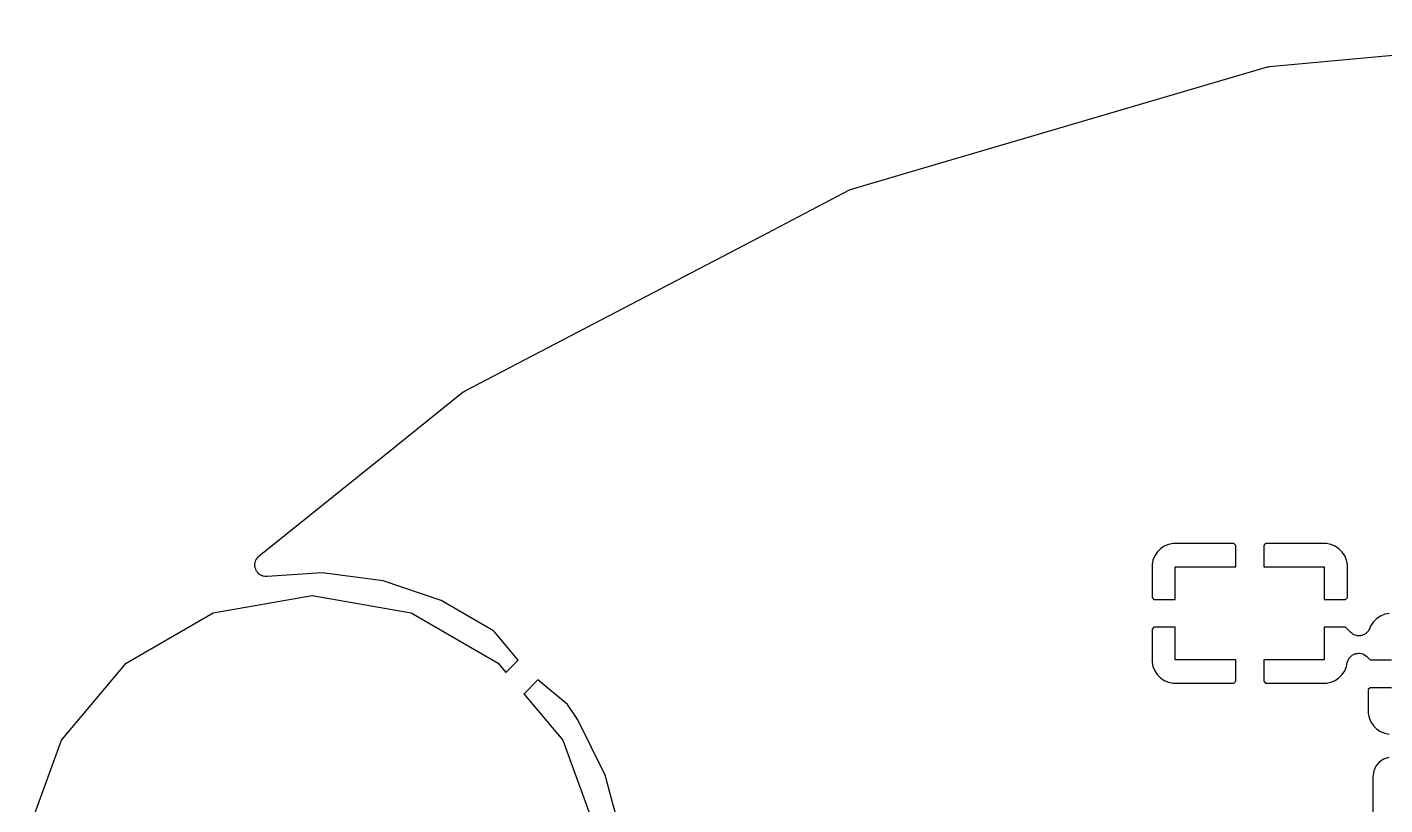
# Model space of a CAD drawing. Extents: x 76 to 124.9, y -113.7 to -66.
# Drawn here: x 82.16 to 96.75, y -74.36 to -65.99 of the extents above; entities that cross this region are included whole.
import ezdxf

# ---------------------------------------------------------------- set-up
doc = ezdxf.new("R2010")
doc.units = 0
doc.header["$MEASUREMENT"] = 0
doc.layers.add('BLACK', color=7, linetype='CONTINUOUS')

msp = doc.modelspace()

# ---------------------------------------------------------------- linework, layer by layer
at = {"layer": 'Black'}
for p, q in [((95.5134, -66.4154), (100.155, -65.9929)), ((95.5016, -66.4186), (95.5134, -66.4154)), ((91.6731, -67.5432), (95.4894, -66.4199)), ((95.4894, -66.4199), (95.5016, -66.4186)), ((91.0179, -67.736), (91.6731, -67.5432)), ((90.1099, -68.208), (90.9953, -67.7451)), ((90.9953, -67.7451), (91.007, -67.7414)), ((91.007, -67.7414), (91.0179, -67.736)), ((86.8645, -69.9046), (90.1099, -68.208)), ((85.9926, -70.6026), (86.8441, -69.918)), ((86.8441, -69.918), (86.8548, -69.9121)), ((86.8548, -69.9121), (86.8645, -69.9046)), ((84.6494, -71.6826), (85.9926, -70.6026)), ((94.3058, -71.6406), (94.2785, -71.6816)), ((94.3406, -71.6058), (94.3058, -71.6406)), ((94.3816, -71.5785), (94.3406, -71.6058)), ((94.4271, -71.5596), (94.3816, -71.5785)), ((94.4754, -71.55), (94.4271, -71.5596)), ((95.1295, -71.55), (94.4754, -71.55)), ((95.15, -71.5705), (95.1295, -71.55)), ((95.15, -71.8), (95.15, -71.5705)), ((95.4705, -71.55), (95.45, -71.5705)), ((95.45, -71.5705), (95.45, -71.8)), ((96.1246, -71.55), (95.4705, -71.55)), ((96.1729, -71.5596), (96.1246, -71.55)), ((96.2184, -71.5785), (96.1729, -71.5596)), ((96.2594, -71.6058), (96.2184, -71.5785)), ((96.2942, -71.6406), (96.2594, -71.6058)), ((96.3215, -71.6816), (96.2942, -71.6406)), ((84.6035, -71.7664), (84.605, -71.7612)), ((84.6046, -71.7828), (84.6035, -71.7664)), ((84.6042, -71.7991), (84.6046, -71.7828)), ((84.606, -71.8043), (84.6042, -71.7991)), ((84.605, -71.7612), (84.6051, -71.7557)), ((84.6051, -71.7557), (84.6111, -71.7404)), ((84.6064, -71.8098), (84.606, -71.8043)), ((84.613, -71.8247), (84.6064, -71.8098)), ((84.6111, -71.7404), (84.6156, -71.7248)), ((84.6156, -71.7248), (84.6189, -71.7203)), ((84.6189, -71.7203), (84.6208, -71.7152)), ((84.6208, -71.7152), (84.6316, -71.7029)), ((84.6316, -71.7029), (84.6413, -71.6897)), ((84.6413, -71.6897), (84.6458, -71.6867)), ((84.6458, -71.6867), (84.6494, -71.6826)), ((94.2596, -71.7271), (94.25, -71.7754)), ((94.25, -71.7754), (94.25, -72.1295)), ((94.2785, -71.6816), (94.2596, -71.7271)), ((94.5, -72.15), (94.5, -71.8)), ((94.5, -71.8), (95.15, -71.8)), ((95.45, -71.8), (96.1, -71.8)), ((96.1, -71.8), (96.1, -72.15)), ((96.3404, -71.7271), (96.3215, -71.6816)), ((96.35, -71.7754), (96.3404, -71.7271)), ((96.35, -72.1295), (96.35, -71.7754)), ((84.6182, -71.8402), (84.613, -71.8247)), ((84.6217, -71.8445), (84.6182, -71.8402)), ((84.6239, -71.8495), (84.6217, -71.8445)), ((84.6352, -71.8613), (84.6239, -71.8495)), ((84.6454, -71.874), (84.6352, -71.8613)), ((84.6501, -71.8769), (84.6454, -71.874)), ((84.6539, -71.8808), (84.6501, -71.8769)), ((84.6686, -71.888), (84.6539, -71.8808)), ((84.6826, -71.8965), (84.6686, -71.888)), ((84.6879, -71.8976), (84.6826, -71.8965)), ((84.6929, -71.9), (84.6879, -71.8976)), ((84.7091, -71.9018), (84.6929, -71.9)), ((84.7251, -71.9049), (84.7091, -71.9018)), ((84.7306, -71.9041), (84.7251, -71.9049)), ((84.736, -71.9047), (84.7306, -71.9041)), ((85.3281, -71.8655), (84.736, -71.9047)), ((85.492, -71.887), (85.3281, -71.8655)), ((85.9824, -71.9513), (85.492, -71.887)), ((85.492, -71.887), (85.492, -71.887)), ((86.6074, -72.163), (85.9824, -71.9513)), ((84.1557, -72.2958), (85.22, -72.1082)), ((85.22, -72.1082), (86.2843, -72.2958)), ((87.1707, -72.4878), (86.6074, -72.163)), ((94.25, -72.1295), (94.2705, -72.15)), ((94.2705, -72.15), (94.5, -72.15)), ((96.1, -72.15), (96.3295, -72.15)), ((96.3295, -72.15), (96.35, -72.1295)), ((83.2197, -72.8362), (84.1557, -72.2958)), ((86.2843, -72.2958), (87.2203, -72.8362)), ((96.6308, -72.3906), (96.6035, -72.4316)), ((96.6656, -72.3558), (96.6308, -72.3906)), ((96.7066, -72.3285), (96.6656, -72.3558)), ((96.7521, -72.3096), (96.7066, -72.3285)), ((96.8004, -72.3), (96.7521, -72.3096)), ((87.1804, -72.4993), (87.1707, -72.4878)), ((87.4355, -72.8023), (87.1804, -72.4993)), ((94.2705, -72.45), (94.25, -72.4705)), ((94.25, -72.4705), (94.25, -72.8246)), ((94.5, -72.45), (94.2705, -72.45)), ((94.5, -72.8), (94.5, -72.45)), ((96.3295, -72.45), (96.1, -72.45)), ((96.1, -72.45), (96.1, -72.8)), ((96.3855, -72.5061), (96.3295, -72.45)), ((96.3967, -72.5139), (96.3855, -72.5061)), ((96.4068, -72.5231), (96.3967, -72.5139)), ((96.4144, -72.5262), (96.4068, -72.5231)), ((96.4211, -72.531), (96.4144, -72.5262)), ((96.4343, -72.5345), (96.4211, -72.531)), ((96.4469, -72.5397), (96.4343, -72.5345)), ((96.4551, -72.5401), (96.4469, -72.5397)), ((96.463, -72.5422), (96.4551, -72.5401)), ((96.4766, -72.541), (96.463, -72.5422)), ((96.4902, -72.5416), (96.4766, -72.541)), ((96.4981, -72.5391), (96.4902, -72.5416)), ((96.5063, -72.5384), (96.4981, -72.5391)), ((96.5186, -72.5326), (96.5063, -72.5384)), ((96.5316, -72.5285), (96.5186, -72.5326)), ((96.5382, -72.5235), (96.5316, -72.5285)), ((96.5456, -72.5201), (96.5382, -72.5235)), ((96.5553, -72.5104), (96.5456, -72.5201)), ((96.5661, -72.5021), (96.5553, -72.5104)), ((96.5705, -72.4952), (96.5661, -72.5021)), ((96.5763, -72.4894), (96.5705, -72.4952)), ((96.5821, -72.477), (96.5763, -72.4894)), ((96.5894, -72.4655), (96.5821, -72.477)), ((96.6035, -72.4316), (96.5894, -72.4655)), ((82.5251, -73.6641), (83.2197, -72.8362)), ((87.2203, -72.8362), (87.303, -72.9348)), ((87.303, -72.9348), (87.4355, -72.8023)), ((94.25, -72.8246), (94.2596, -72.8729)), ((95.15, -72.8), (94.5, -72.8)), ((95.15, -73.0295), (95.15, -72.8)), ((96.1, -72.8), (95.45, -72.8)), ((95.45, -72.8), (95.45, -73.0295)), ((96.3404, -72.8729), (96.3492, -72.8287)), ((96.3492, -72.8287), (96.3507, -72.8248)), ((96.3507, -72.8248), (96.3511, -72.8207)), ((96.3511, -72.8207), (96.3585, -72.8047)), ((96.3585, -72.8047), (96.3649, -72.7882)), ((96.3649, -72.7882), (96.3677, -72.7851)), ((96.3677, -72.7851), (96.3694, -72.7813)), ((96.3694, -72.7813), (96.3819, -72.7689)), ((96.3819, -72.7689), (96.3936, -72.7556)), ((96.3936, -72.7556), (96.3972, -72.7536)), ((96.3972, -72.7536), (96.4001, -72.7507)), ((96.4001, -72.7507), (96.4161, -72.7432)), ((96.4161, -72.7432), (96.4316, -72.7347)), ((96.4316, -72.7347), (96.4357, -72.7341)), ((96.4357, -72.7341), (96.4394, -72.7323)), ((96.4394, -72.7323), (96.457, -72.7308)), ((96.457, -72.7308), (96.4745, -72.7281)), ((96.4745, -72.7281), (96.4786, -72.7289)), ((96.4786, -72.7289), (96.4827, -72.7285)), ((96.4827, -72.7285), (96.4998, -72.7331)), ((96.4998, -72.7331), (96.5171, -72.7365)), ((96.5171, -72.7365), (96.5206, -72.7387)), ((96.5206, -72.7387), (96.5246, -72.7398)), ((96.5246, -72.7398), (96.5391, -72.7499)), ((96.5391, -72.7499), (96.5542, -72.7591)), ((96.5542, -72.7591), (96.5568, -72.7623)), ((96.5568, -72.7623), (96.5602, -72.7647)), ((96.5602, -72.7647), (96.5955, -72.8)), ((96.5955, -72.8), (96.825, -72.8)), ((94.2596, -72.8729), (94.2785, -72.9184)), ((94.2785, -72.9184), (94.3058, -72.9594)), ((94.3058, -72.9594), (94.3406, -72.9942)), ((96.2594, -72.9942), (96.2942, -72.9594)), ((96.2942, -72.9594), (96.3215, -72.9184)), ((96.3215, -72.9184), (96.3404, -72.8729)), ((87.6477, -73.0145), (87.498, -73.1642)), ((87.9655, -73.282), (87.6477, -73.0145)), ((94.3406, -72.9942), (94.3816, -73.0215)), ((94.3816, -73.0215), (94.4271, -73.0404)), ((94.4271, -73.0404), (94.4754, -73.05)), ((94.4754, -73.05), (95.1295, -73.05)), ((95.1295, -73.05), (95.15, -73.0295)), ((95.45, -73.0295), (95.4705, -73.05)), ((95.4705, -73.05), (96.1246, -73.05)), ((96.1246, -73.05), (96.1729, -73.0404)), ((96.1729, -73.0404), (96.2184, -73.0215)), ((96.2184, -73.0215), (96.2594, -72.9942)), ((96.5955, -73.1), (96.575, -73.1205)), ((96.575, -73.1205), (96.575, -73.3746)), ((96.825, -73.1), (96.5955, -73.1)), ((87.498, -73.1642), (87.4964, -73.1653)), ((87.4964, -73.1653), (87.9149, -73.6641)), ((88.0757, -73.4469), (87.9655, -73.282)), ((96.575, -73.3746), (96.5846, -73.4229)), ((96.5846, -73.4229), (96.6035, -73.4684)), ((88.3697, -74.0423), (88.0757, -73.4469)), ((96.6035, -73.4684), (96.6308, -73.5094)), ((96.6308, -73.5094), (96.6656, -73.5442)), ((96.6656, -73.5442), (96.7066, -73.5715)), ((82.1554, -74.6796), (82.5251, -73.6641)), ((87.9149, -73.6641), (88.2846, -74.6796)), ((96.7066, -73.5715), (96.7521, -73.5904)), ((96.7521, -73.5904), (96.8004, -73.6)), ((96.7971, -73.8521), (96.7398, -73.8698)), ((96.6336, -73.9945), (96.6244, -74.0588)), ((96.6566, -73.9433), (96.6336, -73.9945)), ((96.693, -73.9007), (96.6566, -73.9433)), ((96.7398, -73.8698), (96.693, -73.9007)), ((88.5409, -74.6796), (88.3697, -74.0423)), ((96.6244, -74.0588), (96.6244, -74.845))]:
    msp.add_line(p, q, dxfattribs=at)

doc.saveas('drawing.dxf')
